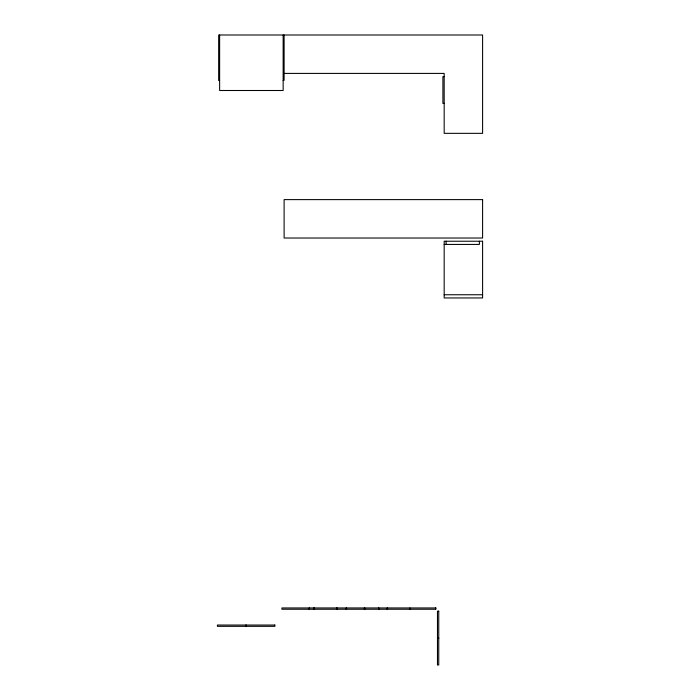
<?xml version="1.0" encoding="UTF-8"?>
<svg xmlns="http://www.w3.org/2000/svg" width="700" height="700" viewBox="0 0 700 700"><rect width="100%" height="100%" fill="white"/><g stroke="black" fill="none" stroke-linecap="round" stroke-linejoin="round"><path stroke-width="1.05" d="M284.113 73.413L444.176 73.413L444.176 133.341L482.597 133.341L482.597 35L218.671 35L218.671 80.517L219.625 80.517M444.176 76.615L442.899 76.615L442.899 103.381L444.176 103.381M283.15 80.334L284.113 80.334L284.113 35M444.176 244.431L479.395 244.431L479.395 241.229M444.176 294.752L482.597 294.752M446.101 241.229L446.101 244.431M435.558 607.95L435.558 609.236M409.946 607.95L409.938 609.236M387.529 607.95L387.529 609.236M387.205 607.95L387.205 609.236M378.858 607.95L378.858 609.236M378.569 607.95L378.569 609.236M364.796 607.95L364.796 609.236M364.359 607.95L364.359 609.236M346.553 607.95L346.553 609.236M346.238 607.95L346.238 609.236M337.076 607.95L337.076 609.236M336.761 607.95L336.761 609.236M314.221 607.95L314.221 609.236M313.906 607.95L313.906 609.236M309.488 607.95L309.488 609.236M309.164 607.95L309.164 609.236M283.15 35L283.15 90.501L219.625 90.501L219.625 35M482.597 199.614L284.113 199.614L284.113 238.026L482.597 238.026L482.597 199.614M482.597 241.229L444.176 241.229L444.176 297.955L482.597 297.955L482.597 241.229M435.873 607.95L281.89 607.95L281.89 609.236L435.873 609.236L435.846 607.95M438.751 611.153L437.474 611.153L437.474 637.919L438.751 637.919L438.751 611.153M245.963 625.039L217.403 625.039L217.403 626.325L245.963 626.325L245.963 625.039M274.846 625.039L246.286 625.039L246.286 626.325L274.846 626.325L274.846 625.039M438.751 638.234L437.474 638.234L437.474 665L438.751 665L438.751 638.234"/></g></svg>
